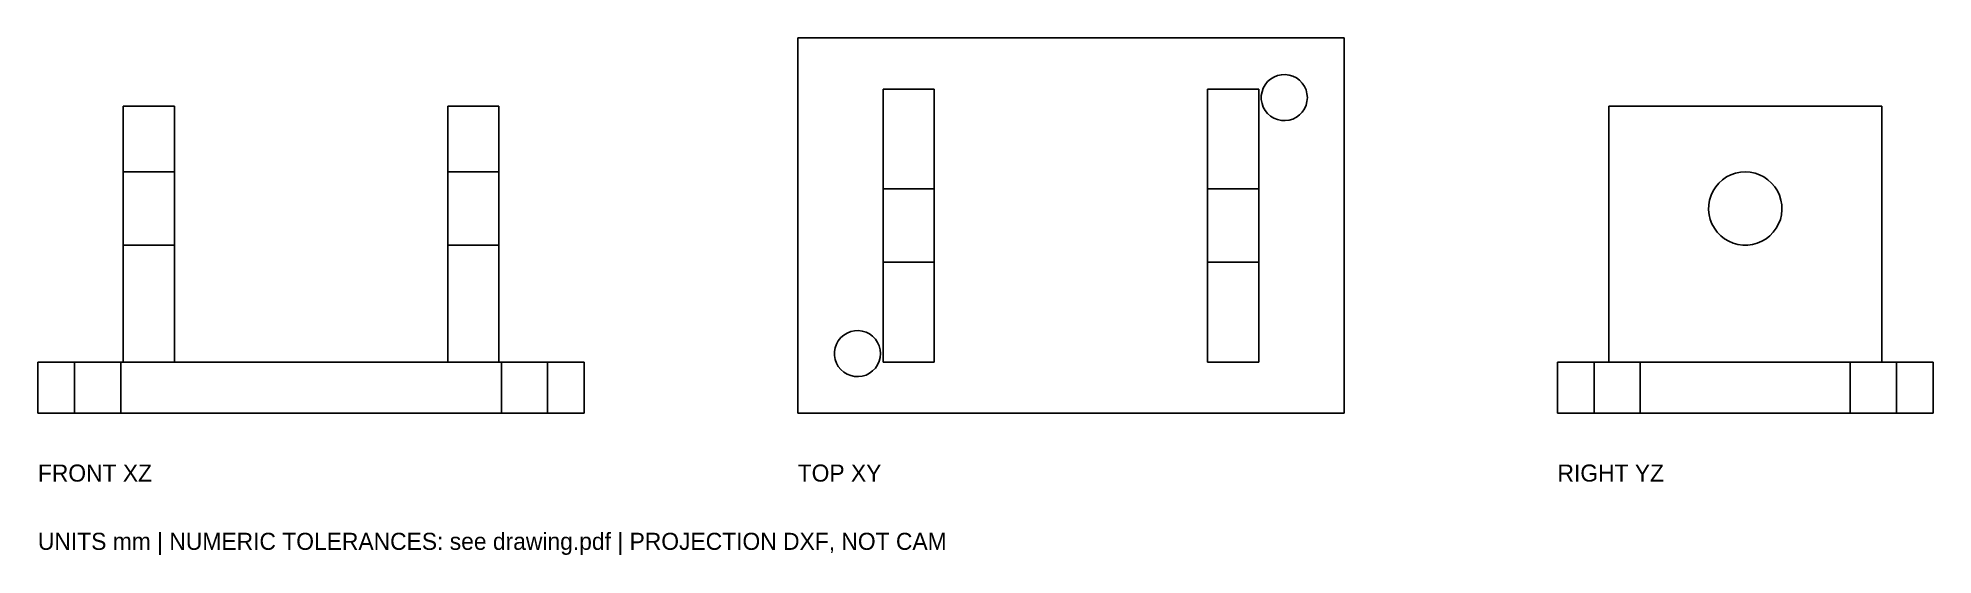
# Model space of a CAD drawing. Header units: millimetres. Extents: x 0 to 222, y -17 to 44.
import ezdxf

# ---------------------------------------------------------------- set-up
doc = ezdxf.new("R2010")
doc.units = ezdxf.units.MM
for name, color, linetype in [('VIEW_1_HIDDEN', 8, 'Continuous'), ('VIEW_1_VISIBLE', 7, 'Continuous'), ('VIEW_2_HIDDEN', 8, 'Continuous'), ('VIEW_2_VISIBLE', 7, 'Continuous'), ('VIEW_3_HIDDEN', 8, 'Continuous'), ('VIEW_3_VISIBLE', 7, 'Continuous')]:
    doc.layers.add(name, color=color, linetype=linetype)

msp = doc.modelspace()

# ---------------------------------------------------------------- linework, layer by layer
at = {"layer": 'VIEW_1_HIDDEN'}
for points in [[(10, 6), (10, 36)], [(10, 36), (16, 36)], [(16, 6), (16, 36)], [(48, 6), (48, 36)], [(48, 36), (54, 36)], [(54, 6), (54, 36)], [(10, 28.3), (10, 28.19), (10, 27.87), (10, 27.36), (10, 26.68), (10, 25.87), (10, 24.96), (10, 24), (10, 23.04), (10, 22.13), (10, 21.32), (10, 20.64), (10, 20.13), (10, 19.81), (10, 19.7)], [(10, 19.7), (10, 19.81), (10, 20.13), (10, 20.64), (10, 21.32), (10, 22.13), (10, 23.04), (10, 24), (10, 24.96), (10, 25.87), (10, 26.68), (10, 27.36), (10, 27.87), (10, 28.19), (10, 28.3)], [(10, 28.3), (16, 28.3)], [(16, 28.3), (16, 28.19), (16, 27.87), (16, 27.36), (16, 26.68), (16, 25.87), (16, 24.96), (16, 24), (16, 23.04), (16, 22.13), (16, 21.32), (16, 20.64), (16, 20.13), (16, 19.81), (16, 19.7)], [(16, 19.7), (16, 19.81), (16, 20.13), (16, 20.64), (16, 21.32), (16, 22.13), (16, 23.04), (16, 24), (16, 24.96), (16, 25.87), (16, 26.68), (16, 27.36), (16, 27.87), (16, 28.19), (16, 28.3)], [(48, 28.3), (48, 28.19), (48, 27.87), (48, 27.36), (48, 26.68), (48, 25.87), (48, 24.96), (48, 24), (48, 23.04), (48, 22.13), (48, 21.32), (48, 20.64), (48, 20.13), (48, 19.81), (48, 19.7)], [(48, 19.7), (48, 19.81), (48, 20.13), (48, 20.64), (48, 21.32), (48, 22.13), (48, 23.04), (48, 24), (48, 24.96), (48, 25.87), (48, 26.68), (48, 27.36), (48, 27.87), (48, 28.19), (48, 28.3)], [(48, 28.3), (54, 28.3)], [(54, 28.3), (54, 28.19), (54, 27.87), (54, 27.36), (54, 26.68), (54, 25.87), (54, 24.96), (54, 24), (54, 23.04), (54, 22.13), (54, 21.32), (54, 20.64), (54, 20.13), (54, 19.81), (54, 19.7)], [(54, 19.7), (54, 19.81), (54, 20.13), (54, 20.64), (54, 21.32), (54, 22.13), (54, 23.04), (54, 24), (54, 24.96), (54, 25.87), (54, 26.68), (54, 27.36), (54, 27.87), (54, 28.19), (54, 28.3)], [(10, 19.7), (16, 19.7)], [(48, 19.7), (54, 19.7)], [(0, 0), (0, 6)], [(0, 6), (64, 6)], [(9.7, 6), (9.63, 6), (9.43, 6), (9.11, 6), (8.68, 6), (8.17, 6), (7.6, 6), (7, 6), (6.4, 6), (5.83, 6), (5.32, 6), (4.89, 6), (4.57, 6), (4.37, 6), (4.3, 6)], [(4.3, 6), (4.37, 6), (4.57, 6), (4.89, 6), (5.32, 6), (5.83, 6), (6.4, 6), (7, 6), (7.6, 6), (8.17, 6), (8.68, 6), (9.11, 6), (9.43, 6), (9.63, 6), (9.7, 6)], [(4.3, 0), (4.3, 6)], [(9.7, 0), (9.7, 6)], [(10, 6), (16, 6)], [(10, 6), (16, 6)], [(48, 6), (54, 6)], [(48, 6), (54, 6)], [(59.7, 6), (59.63, 6), (59.43, 6), (59.11, 6), (58.68, 6), (58.17, 6), (57.6, 6), (57, 6), (56.4, 6), (55.83, 6), (55.32, 6), (54.89, 6), (54.57, 6), (54.37, 6), (54.3, 6)], [(54.3, 6), (54.37, 6), (54.57, 6), (54.89, 6), (55.32, 6), (55.83, 6), (56.4, 6), (57, 6), (57.6, 6), (58.17, 6), (58.68, 6), (59.11, 6), (59.43, 6), (59.63, 6), (59.7, 6)], [(54.3, 0), (54.3, 6)], [(59.7, 0), (59.7, 6)], [(64, 0), (64, 6)], [(0, 0), (64, 0)], [(9.7, 0), (9.63, 0), (9.43, 0), (9.11, 0), (8.68, 0), (8.17, 0), (7.6, 0), (7, 0), (6.4, 0), (5.83, 0), (5.32, 0), (4.89, 0), (4.57, 0), (4.37, 0), (4.3, 0)], [(4.3, 0), (4.37, 0), (4.57, 0), (4.89, 0), (5.32, 0), (5.83, 0), (6.4, 0), (7, 0), (7.6, 0), (8.17, 0), (8.68, 0), (9.11, 0), (9.43, 0), (9.63, 0), (9.7, 0)], [(59.7, 0), (59.63, 0), (59.43, 0), (59.11, 0), (58.68, 0), (58.17, 0), (57.6, 0), (57, 0), (56.4, 0), (55.83, 0), (55.32, 0), (54.89, 0), (54.57, 0), (54.37, 0), (54.3, 0)], [(54.3, 0), (54.37, 0), (54.57, 0), (54.89, 0), (55.32, 0), (55.83, 0), (56.4, 0), (57, 0), (57.6, 0), (58.17, 0), (58.68, 0), (59.11, 0), (59.43, 0), (59.63, 0), (59.7, 0)]]:
    msp.add_lwpolyline(points, dxfattribs=at)
at = {"layer": 'VIEW_1_VISIBLE'}
for points in [[(10, 6), (10, 36)], [(10, 36), (16, 36)], [(16, 6), (16, 36)], [(48, 6), (48, 36)], [(48, 36), (54, 36)], [(54, 6), (54, 36)], [(0, 0), (0, 6)], [(0, 6), (64, 6)], [(64, 0), (64, 6)], [(0, 0), (64, 0)]]:
    msp.add_lwpolyline(points, dxfattribs=at)
at = {"layer": 'VIEW_2_HIDDEN'}
for points in [[(89, 0), (89, 44)], [(89, 44), (153, 44)], [(153, 0), (153, 44)], [(99, 6), (99, 38)], [(99, 38), (105, 38)], [(105, 6), (105, 38)], [(137, 6), (137, 38)], [(137, 38), (143, 38)], [(143, 6), (143, 38)], [(99, 17.7), (99, 17.81), (99, 18.13), (99, 18.64), (99, 19.32), (99, 20.13), (99, 21.04), (99, 22), (99, 22.96), (99, 23.87), (99, 24.68), (99, 25.36), (99, 25.87), (99, 26.19), (99, 26.3)], [(99, 26.3), (99, 26.27), (99, 26.19), (99, 26.06), (99, 25.87), (99, 25.64), (99, 25.36), (99, 25.04), (99, 24.68), (99, 24.29), (99, 23.87), (99, 23.42), (99, 22.96), (99, 22.48), (99, 22)], [(99, 26.3), (105, 26.3)], [(105, 17.7), (105, 17.81), (105, 18.13), (105, 18.64), (105, 19.32), (105, 20.13), (105, 21.04), (105, 22), (105, 22.96), (105, 23.87), (105, 24.68), (105, 25.36), (105, 25.87), (105, 26.19), (105, 26.3)], [(105, 26.3), (105, 26.27), (105, 26.19), (105, 26.06), (105, 25.87), (105, 25.64), (105, 25.36), (105, 25.04), (105, 24.68), (105, 24.29), (105, 23.87), (105, 23.42), (105, 22.96), (105, 22.48), (105, 22)], [(137, 17.7), (137, 17.81), (137, 18.13), (137, 18.64), (137, 19.32), (137, 20.13), (137, 21.04), (137, 22), (137, 22.96), (137, 23.87), (137, 24.68), (137, 25.36), (137, 25.87), (137, 26.19), (137, 26.3)], [(137, 26.3), (137, 26.27), (137, 26.19), (137, 26.06), (137, 25.87), (137, 25.64), (137, 25.36), (137, 25.04), (137, 24.68), (137, 24.29), (137, 23.87), (137, 23.42), (137, 22.96), (137, 22.48), (137, 22)], [(137, 26.3), (143, 26.3)], [(143, 17.7), (143, 17.81), (143, 18.13), (143, 18.64), (143, 19.32), (143, 20.13), (143, 21.04), (143, 22), (143, 22.96), (143, 23.87), (143, 24.68), (143, 25.36), (143, 25.87), (143, 26.19), (143, 26.3)], [(143, 26.3), (143, 26.27), (143, 26.19), (143, 26.06), (143, 25.87), (143, 25.64), (143, 25.36), (143, 25.04), (143, 24.68), (143, 24.29), (143, 23.87), (143, 23.42), (143, 22.96), (143, 22.48), (143, 22)], [(99, 22), (99, 21.52), (99, 21.04), (99, 20.58), (99, 20.13), (99, 19.71), (99, 19.32), (99, 18.96), (99, 18.64), (99, 18.36), (99, 18.13), (99, 17.94), (99, 17.81), (99, 17.73), (99, 17.7)], [(105, 22), (105, 21.52), (105, 21.04), (105, 20.58), (105, 20.13), (105, 19.71), (105, 19.32), (105, 18.96), (105, 18.64), (105, 18.36), (105, 18.13), (105, 17.94), (105, 17.81), (105, 17.73), (105, 17.7)], [(137, 22), (137, 21.52), (137, 21.04), (137, 20.58), (137, 20.13), (137, 19.71), (137, 19.32), (137, 18.96), (137, 18.64), (137, 18.36), (137, 18.13), (137, 17.94), (137, 17.81), (137, 17.73), (137, 17.7)], [(143, 22), (143, 21.52), (143, 21.04), (143, 20.58), (143, 20.13), (143, 19.71), (143, 19.32), (143, 18.96), (143, 18.64), (143, 18.36), (143, 18.13), (143, 17.94), (143, 17.81), (143, 17.73), (143, 17.7)], [(99, 17.7), (105, 17.7)], [(137, 17.7), (143, 17.7)], [(99, 6), (105, 6)], [(137, 6), (143, 6)], [(89, 0), (153, 0)]]:
    msp.add_lwpolyline(points, dxfattribs=at)
for points in [[(148.7, 37), (148.66, 37.46), (148.55, 37.9), (148.36, 38.32), (148.1, 38.7), (147.78, 39.03), (147.42, 39.3), (147.01, 39.51), (146.57, 39.64), (146.11, 39.7), (145.66, 39.68), (145.21, 39.58), (144.78, 39.41), (144.39, 39.17), (144.05, 38.87), (143.76, 38.51), (143.54, 38.11), (143.39, 37.68), (143.31, 37.23), (143.31, 36.77), (143.39, 36.32), (143.54, 35.89), (143.76, 35.49), (144.05, 35.13), (144.39, 34.83), (144.78, 34.59), (145.21, 34.42), (145.66, 34.32), (146.11, 34.3), (146.57, 34.36), (147.01, 34.49), (147.42, 34.7), (147.78, 34.97), (148.1, 35.3), (148.36, 35.68), (148.55, 36.1), (148.66, 36.54)], [(98.7, 7), (98.66, 7.46), (98.55, 7.9), (98.36, 8.32), (98.1, 8.7), (97.78, 9.03), (97.42, 9.3), (97.01, 9.51), (96.57, 9.64), (96.11, 9.7), (95.66, 9.68), (95.21, 9.58), (94.78, 9.41), (94.39, 9.17), (94.05, 8.87), (93.76, 8.51), (93.54, 8.11), (93.39, 7.68), (93.31, 7.23), (93.31, 6.77), (93.39, 6.32), (93.54, 5.89), (93.76, 5.49), (94.05, 5.13), (94.39, 4.83), (94.78, 4.59), (95.21, 4.42), (95.66, 4.32), (96.11, 4.3), (96.57, 4.36), (97.01, 4.49), (97.42, 4.7), (97.78, 4.97), (98.1, 5.3), (98.36, 5.68), (98.55, 6.1), (98.66, 6.54)]]:
    msp.add_lwpolyline(points, close=True, dxfattribs=at)
at = {"layer": 'VIEW_2_VISIBLE'}
for points in [[(89, 0), (89, 44)], [(89, 44), (153, 44)], [(153, 0), (153, 44)], [(99, 6), (99, 38)], [(99, 38), (105, 38)], [(105, 6), (105, 38)], [(137, 6), (137, 38)], [(137, 38), (143, 38)], [(143, 6), (143, 38)], [(99, 6), (105, 6)], [(137, 6), (143, 6)], [(89, 0), (153, 0)]]:
    msp.add_lwpolyline(points, dxfattribs=at)
for points in [[(148.7, 37), (148.66, 37.46), (148.55, 37.9), (148.36, 38.32), (148.1, 38.7), (147.78, 39.03), (147.42, 39.3), (147.01, 39.51), (146.57, 39.64), (146.11, 39.7), (145.66, 39.68), (145.21, 39.58), (144.78, 39.41), (144.39, 39.17), (144.05, 38.87), (143.76, 38.51), (143.54, 38.11), (143.39, 37.68), (143.31, 37.23), (143.31, 36.77), (143.39, 36.32), (143.54, 35.89), (143.76, 35.49), (144.05, 35.13), (144.39, 34.83), (144.78, 34.59), (145.21, 34.42), (145.66, 34.32), (146.11, 34.3), (146.57, 34.36), (147.01, 34.49), (147.42, 34.7), (147.78, 34.97), (148.1, 35.3), (148.36, 35.68), (148.55, 36.1), (148.66, 36.54)], [(98.7, 7), (98.66, 7.46), (98.55, 7.9), (98.36, 8.32), (98.1, 8.7), (97.78, 9.03), (97.42, 9.3), (97.01, 9.51), (96.57, 9.64), (96.11, 9.7), (95.66, 9.68), (95.21, 9.58), (94.78, 9.41), (94.39, 9.17), (94.05, 8.87), (93.76, 8.51), (93.54, 8.11), (93.39, 7.68), (93.31, 7.23), (93.31, 6.77), (93.39, 6.32), (93.54, 5.89), (93.76, 5.49), (94.05, 5.13), (94.39, 4.83), (94.78, 4.59), (95.21, 4.42), (95.66, 4.32), (96.11, 4.3), (96.57, 4.36), (97.01, 4.49), (97.42, 4.7), (97.78, 4.97), (98.1, 5.3), (98.36, 5.68), (98.55, 6.1), (98.66, 6.54)]]:
    msp.add_lwpolyline(points, close=True, dxfattribs=at)
at = {"layer": 'VIEW_3_HIDDEN'}
for points in [[(184, 6), (184, 36)], [(184, 36), (216, 36)], [(184, 6), (184, 36)], [(184, 36), (216, 36)], [(184, 6), (184, 36)], [(184, 36), (216, 36)], [(216, 6), (216, 36)], [(216, 6), (216, 36)], [(216, 6), (216, 36)], [(178, 0), (178, 6)], [(178, 6), (222, 6)], [(187.7, 6), (187.63, 6), (187.43, 6), (187.11, 6), (186.68, 6), (186.17, 6), (185.6, 6), (185, 6), (184.4, 6), (183.83, 6), (183.32, 6), (182.89, 6), (182.57, 6), (182.37, 6), (182.3, 6)], [(182.3, 6), (182.32, 6), (182.37, 6), (182.45, 6), (182.57, 6), (182.71, 6), (182.89, 6), (183.09, 6), (183.32, 6), (183.56, 6), (183.83, 6), (184.11, 6), (184.4, 6), (184.7, 6), (185, 6)], [(182.3, 0), (182.3, 6)], [(184, 6), (216, 6)], [(184, 6), (216, 6)], [(184, 6), (216, 6)], [(184, 6), (216, 6)], [(185, 6), (185.3, 6), (185.6, 6), (185.89, 6), (186.17, 6), (186.44, 6), (186.68, 6), (186.91, 6), (187.11, 6), (187.29, 6), (187.43, 6), (187.55, 6), (187.63, 6), (187.68, 6), (187.7, 6)], [(187.7, 0), (187.7, 6)], [(217.7, 6), (217.63, 6), (217.43, 6), (217.11, 6), (216.68, 6), (216.17, 6), (215.6, 6), (215, 6), (214.4, 6), (213.83, 6), (213.32, 6), (212.89, 6), (212.57, 6), (212.37, 6), (212.3, 6)], [(212.3, 6), (212.32, 6), (212.37, 6), (212.45, 6), (212.57, 6), (212.71, 6), (212.89, 6), (213.09, 6), (213.32, 6), (213.56, 6), (213.83, 6), (214.11, 6), (214.4, 6), (214.7, 6), (215, 6)], [(212.3, 0), (212.3, 6)], [(215, 6), (215.3, 6), (215.6, 6), (215.89, 6), (216.17, 6), (216.44, 6), (216.68, 6), (216.91, 6), (217.11, 6), (217.29, 6), (217.43, 6), (217.55, 6), (217.63, 6), (217.68, 6), (217.7, 6)], [(217.7, 0), (217.7, 6)], [(222, 0), (222, 6)], [(178, 0), (222, 0)], [(187.7, 0), (187.63, 0), (187.43, 0), (187.11, 0), (186.68, 0), (186.17, 0), (185.6, 0), (185, 0), (184.4, 0), (183.83, 0), (183.32, 0), (182.89, 0), (182.57, 0), (182.37, 0), (182.3, 0)], [(182.3, 0), (182.32, 0), (182.37, 0), (182.45, 0), (182.57, 0), (182.71, 0), (182.89, 0), (183.09, 0), (183.32, 0), (183.56, 0), (183.83, 0), (184.11, 0), (184.4, 0), (184.7, 0), (185, 0)], [(185, 0), (185.3, 0), (185.6, 0), (185.89, 0), (186.17, 0), (186.44, 0), (186.68, 0), (186.91, 0), (187.11, 0), (187.29, 0), (187.43, 0), (187.55, 0), (187.63, 0), (187.68, 0), (187.7, 0)], [(217.7, 0), (217.63, 0), (217.43, 0), (217.11, 0), (216.68, 0), (216.17, 0), (215.6, 0), (215, 0), (214.4, 0), (213.83, 0), (213.32, 0), (212.89, 0), (212.57, 0), (212.37, 0), (212.3, 0)], [(212.3, 0), (212.32, 0), (212.37, 0), (212.45, 0), (212.57, 0), (212.71, 0), (212.89, 0), (213.09, 0), (213.32, 0), (213.56, 0), (213.83, 0), (214.11, 0), (214.4, 0), (214.7, 0), (215, 0)], [(215, 0), (215.3, 0), (215.6, 0), (215.89, 0), (216.17, 0), (216.44, 0), (216.68, 0), (216.91, 0), (217.11, 0), (217.29, 0), (217.43, 0), (217.55, 0), (217.63, 0), (217.68, 0), (217.7, 0)]]:
    msp.add_lwpolyline(points, dxfattribs=at)
msp.add_lwpolyline([(200, 28.3), (199.43, 28.26), (198.86, 28.15), (198.32, 27.96), (197.81, 27.7), (197.34, 27.37), (196.91, 26.99), (196.54, 26.55), (196.23, 26.07), (195.99, 25.55), (195.82, 25), (195.72, 24.43), (195.7, 23.86), (195.76, 23.28), (195.89, 22.73), (196.1, 22.19), (196.38, 21.69), (196.72, 21.22), (197.12, 20.81), (197.57, 20.45), (198.06, 20.16), (198.59, 19.94), (199.14, 19.79), (199.71, 19.71), (200.29, 19.71), (200.86, 19.79), (201.41, 19.94), (201.94, 20.16), (202.43, 20.45), (202.88, 20.81), (203.28, 21.22), (203.62, 21.69), (203.9, 22.19), (204.11, 22.73), (204.24, 23.28), (204.3, 23.86), (204.28, 24.43), (204.18, 25), (204.01, 25.55), (203.77, 26.07), (203.46, 26.55), (203.09, 26.99), (202.66, 27.37), (202.19, 27.7), (201.68, 27.96), (201.14, 28.15), (200.57, 28.26)], close=True, dxfattribs=at)
msp.add_lwpolyline([(200, 28.3), (199.43, 28.26), (198.86, 28.15), (198.32, 27.96), (197.81, 27.7), (197.34, 27.37), (196.91, 26.99), (196.54, 26.55), (196.23, 26.07), (195.99, 25.55), (195.82, 25), (195.72, 24.43), (195.7, 23.86), (195.76, 23.28), (195.89, 22.73), (196.1, 22.19), (196.38, 21.69), (196.72, 21.22), (197.12, 20.81), (197.57, 20.45), (198.06, 20.16), (198.59, 19.94), (199.14, 19.79), (199.71, 19.71), (200.29, 19.71), (200.86, 19.79), (201.41, 19.94), (201.94, 20.16), (202.43, 20.45), (202.88, 20.81), (203.28, 21.22), (203.62, 21.69), (203.9, 22.19), (204.11, 22.73), (204.24, 23.28), (204.3, 23.86), (204.28, 24.43), (204.18, 25), (204.01, 25.55), (203.77, 26.07), (203.46, 26.55), (203.09, 26.99), (202.66, 27.37), (202.19, 27.7), (201.68, 27.96), (201.14, 28.15), (200.57, 28.26)], close=True, dxfattribs=at)
msp.add_lwpolyline([(200, 28.3), (199.43, 28.26), (198.86, 28.15), (198.32, 27.96), (197.81, 27.7), (197.34, 27.37), (196.91, 26.99), (196.54, 26.55), (196.23, 26.07), (195.99, 25.55), (195.82, 25), (195.72, 24.43), (195.7, 23.86), (195.76, 23.28), (195.89, 22.73), (196.1, 22.19), (196.38, 21.69), (196.72, 21.22), (197.12, 20.81), (197.57, 20.45), (198.06, 20.16), (198.59, 19.94), (199.14, 19.79), (199.71, 19.71), (200.29, 19.71), (200.86, 19.79), (201.41, 19.94), (201.94, 20.16), (202.43, 20.45), (202.88, 20.81), (203.28, 21.22), (203.62, 21.69), (203.9, 22.19), (204.11, 22.73), (204.24, 23.28), (204.3, 23.86), (204.28, 24.43), (204.18, 25), (204.01, 25.55), (203.77, 26.07), (203.46, 26.55), (203.09, 26.99), (202.66, 27.37), (202.19, 27.7), (201.68, 27.96), (201.14, 28.15), (200.57, 28.26)], close=True, dxfattribs=at)
at = {"layer": 'VIEW_3_VISIBLE'}
for points in [[(184, 6), (184, 36)], [(184, 36), (216, 36)], [(216, 6), (216, 36)], [(178, 0), (178, 6)], [(178, 6), (222, 6)], [(222, 0), (222, 6)], [(178, 0), (222, 0)]]:
    msp.add_lwpolyline(points, dxfattribs=at)
msp.add_lwpolyline([(200, 28.3), (199.43, 28.26), (198.86, 28.15), (198.32, 27.96), (197.81, 27.7), (197.34, 27.37), (196.91, 26.99), (196.54, 26.55), (196.23, 26.07), (195.99, 25.55), (195.82, 25), (195.72, 24.43), (195.7, 23.86), (195.76, 23.28), (195.89, 22.73), (196.1, 22.19), (196.38, 21.69), (196.72, 21.22), (197.12, 20.81), (197.57, 20.45), (198.06, 20.16), (198.59, 19.94), (199.14, 19.79), (199.71, 19.71), (200.29, 19.71), (200.86, 19.79), (201.41, 19.94), (201.94, 20.16), (202.43, 20.45), (202.88, 20.81), (203.28, 21.22), (203.62, 21.69), (203.9, 22.19), (204.11, 22.73), (204.24, 23.28), (204.3, 23.86), (204.28, 24.43), (204.18, 25), (204.01, 25.55), (203.77, 26.07), (203.46, 26.55), (203.09, 26.99), (202.66, 27.37), (202.19, 27.7), (201.68, 27.96), (201.14, 28.15), (200.57, 28.26)], close=True, dxfattribs=at)

# ---------------------------------------------------------------- texts
for s, p in [('FRONT XZ', (0, -8)), ('TOP XY', (89, -8)), ('RIGHT YZ', (178, -8)), ('UNITS mm | NUMERIC TOLERANCES: see drawing.pdf | PROJECTION DXF, NOT CAM', (0, -16))]:
    msp.add_text(s, height=2).set_placement(p)

doc.saveas('drawing.dxf')
